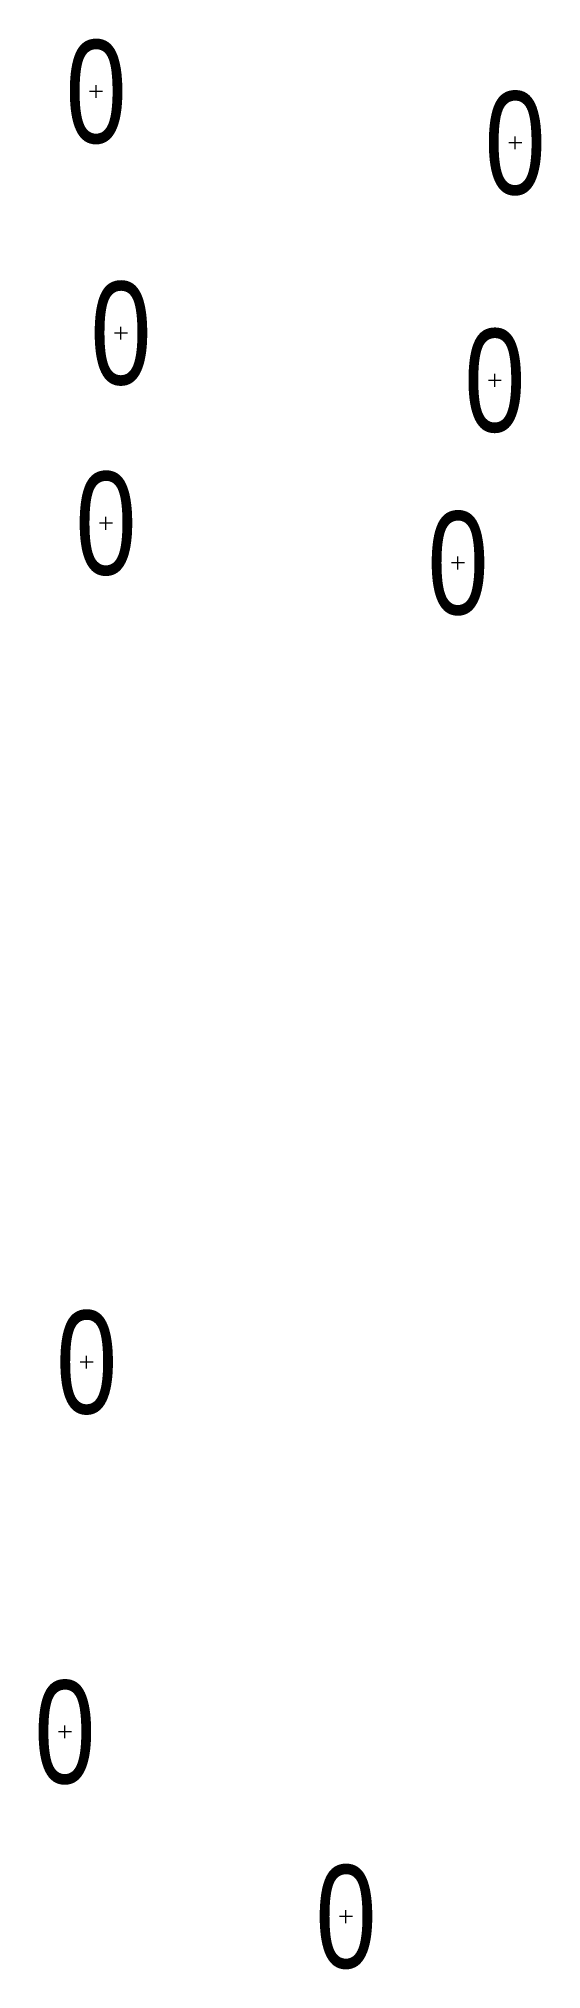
# Model space of a CAD drawing. Header units: metres. Extents: x 535468 to 552658, y 1836578 to 1839983.
# Drawn here: x 546443.8 to 546468.3, y 1836983.3 to 1837077.2 of the extents above.
import ezdxf
from ezdxf.enums import TextEntityAlignment as Align

# ---------------------------------------------------------------- set-up
doc = ezdxf.new("R2010")
doc.units = ezdxf.units.M
doc.header["$LTSCALE"] = 2
doc.layers.add('11', color=7, linetype='Continuous', lineweight=13)
doc.layers.add('12', color=7, linetype='Continuous')

msp = doc.modelspace()

# ---------------------------------------------------------------- linework, layer by layer
at = {"layer": '11'}
for p, q in [((546446.64, 1837074.32), (546446.64, 1837074.94)), ((546446.95, 1837074.63), (546446.32, 1837074.63)), ((546467.35, 1837072.13), (546466.72, 1837072.13)), ((546467.03, 1837071.82), (546467.03, 1837072.44)), ((546448.16, 1837062.88), (546447.54, 1837062.88)), ((546447.85, 1837062.57), (546447.85, 1837063.19)), ((546466.35, 1837060.58), (546465.73, 1837060.58)), ((546466.04, 1837060.27), (546466.04, 1837060.89)), ((546447.43, 1837053.63), (546446.8, 1837053.63)), ((546447.12, 1837053.31), (546447.12, 1837053.94)), ((546464.57, 1837051.7), (546463.94, 1837051.7)), ((546464.25, 1837051.38), (546464.25, 1837052.01)), ((546446.49, 1837012.82), (546445.87, 1837012.82)), ((546446.18, 1837012.51), (546446.18, 1837013.13)), ((546445.44, 1836994.83), (546444.81, 1836994.83)), ((546445.12, 1836994.52), (546445.12, 1836995.14)), ((546459.12, 1836985.85), (546458.49, 1836985.85)), ((546458.8, 1836985.53), (546458.8, 1836986.16))]:
    msp.add_line(p, q, dxfattribs=at)

# ---------------------------------------------------------------- texts
at = {"layer": '12', "width": 0.8}
for p in [(546446.64, 1837072.13), (546467.03, 1837069.63), (546447.85, 1837060.38), (546466.04, 1837058.08), (546447.12, 1837051.13), (546464.25, 1837049.2), (546446.18, 1837010.32), (546445.12, 1836992.33), (546458.8, 1836983.35)]:
    msp.add_text('0', height=5, dxfattribs=at).set_placement(p, align=Align.CENTER)

doc.saveas('drawing.dxf')
